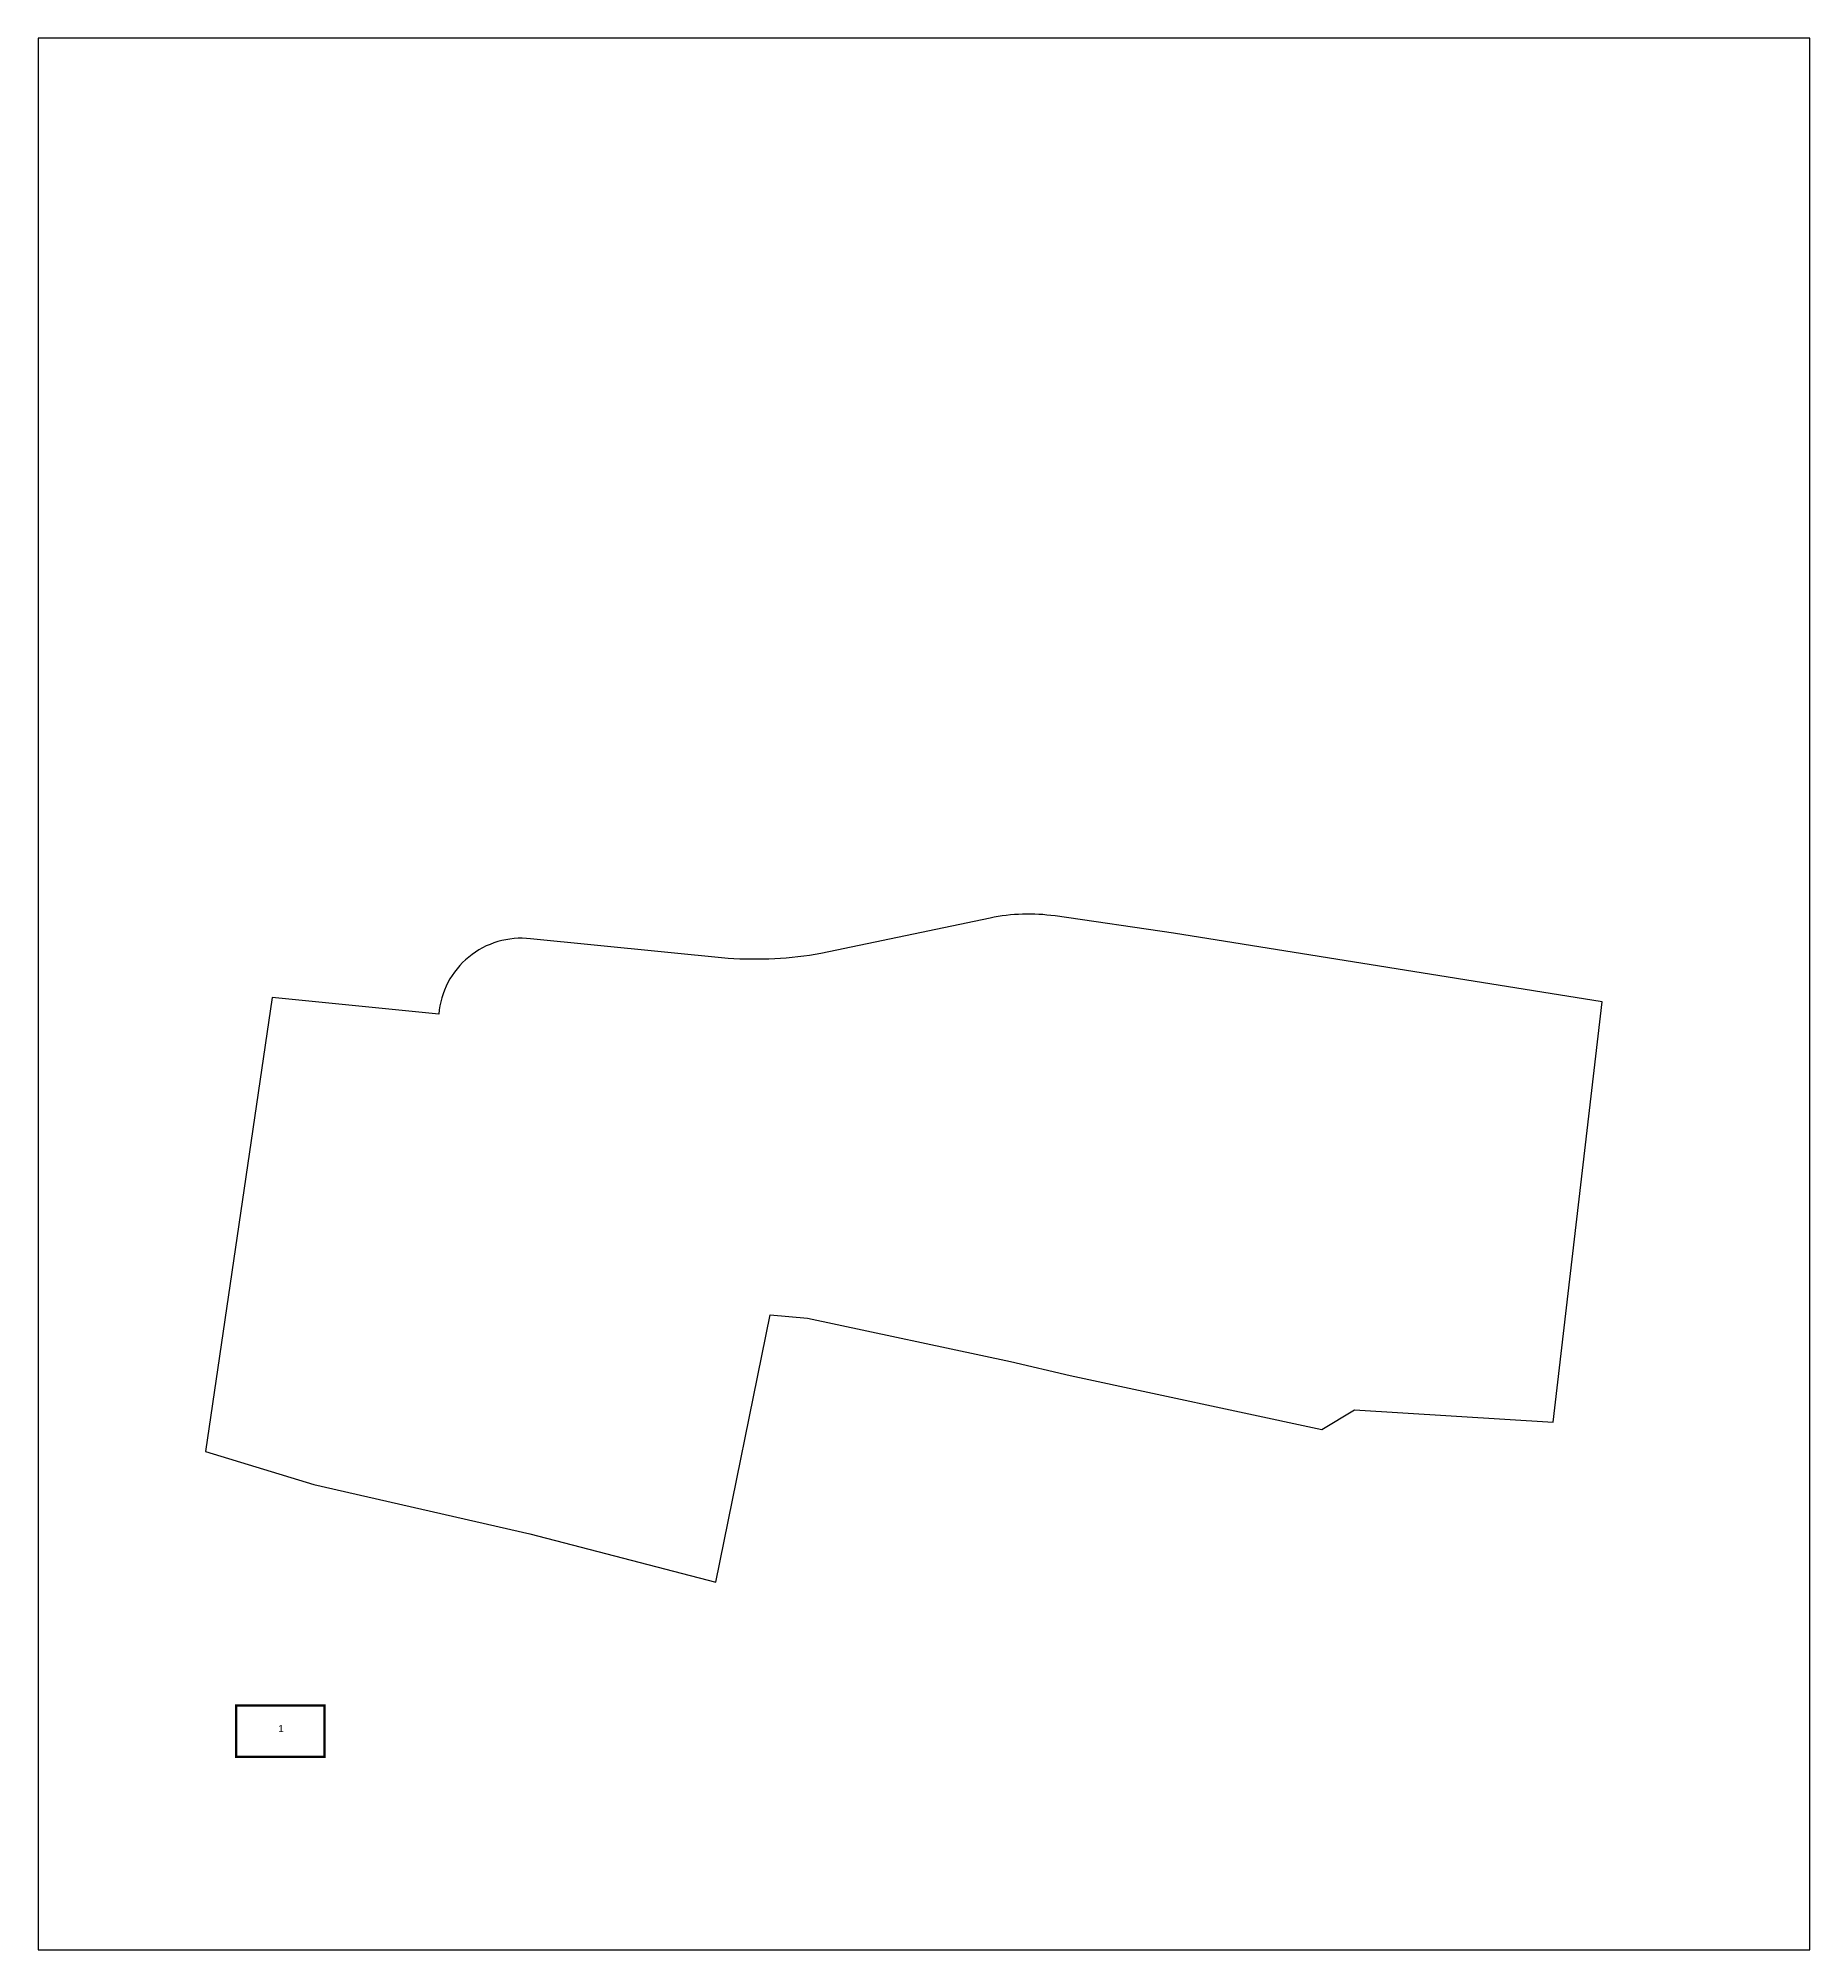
# Model space of a CAD drawing. Extents: x 220400 to 220590, y 630192 to 630397.
import ezdxf

# ---------------------------------------------------------------- set-up
doc = ezdxf.new("R2010")
doc.units = 0
doc.header["$MEASUREMENT"] = 0
doc.layers.get('0').update_dxf_attribs({"linetype": 'CONTINUOUS'})
doc.layers.add('hadpasa', color=255, linetype='CONTINUOUS')
doc.layers.add('PGVUL1', color=253, linetype='CONTINUOUS')
doc.styles.add('style1', font='hebtxt')

# ---------------------------------------------------------------- blocks, each defined once
blk = doc.blocks.new('hadpasa')
at = {"layer": 'hadpasa', "const_width": 0.25}
blk.add_lwpolyline([(-4.82, -2.88), (-4.82, 2.64), (4.65, 2.64), (4.65, -2.88)], close=True, dxfattribs=at)
at = {"style": 'style1', "flags": 1}
for tag, p in [('SIZE', (-0.39, 1.6)), ('SCALE', (-0.35, 0.67)), ('PAGES', (-0.32, -1.12))]:
    blk.add_attdef(tag, p, '', height=0.75, dxfattribs=at)
at = {"style": 'style1'}
blk.add_attdef('PAGE', (-0.28, -0.22), '', height=0.75, dxfattribs=at)

msp = doc.modelspace()

# ---------------------------------------------------------------- linework, layer by layer
at = {"layer": 'hadpasa'}
msp.add_lwpolyline([(220589.88, 630396.66), (220399.88, 630396.66), (220399.88, 630191.66), (220589.88, 630191.66)], close=True, dxfattribs=at)
at = {"layer": 'PGVUL1'}
msp.add_lwpolyline([(220478.37, 630259.74), (220482.4, 630259.39), (220504.17, 630254.76), (220510.56, 630253.24), (220537.56, 630247.44), (220541.04, 630249.56), (220562.34, 630248.24), (220567.63, 630293.31), (220521.65, 630300.67), (220508.93, 630302.53, 0.086288), (220501.98, 630302.31), (220483.83, 630298.49, -0.060162), (220473.87, 630297.98), (220452.69, 630300.08, 0.42386), (220442.84, 630292), (220424.97, 630293.77), (220417.81, 630245.1), (220429.44, 630241.56), (220452.61, 630236.28), (220472.54, 630231.08)], format="xyb", close=True, dxfattribs=at)

# ---------------------------------------------------------------- block references
at = {"layer": 'hadpasa'}
msp.add_blockref('hadpasa', (220425.92, 630215.23), dxfattribs=at).add_auto_attribs({'PAGE': '1'})

doc.saveas('drawing.dxf')
